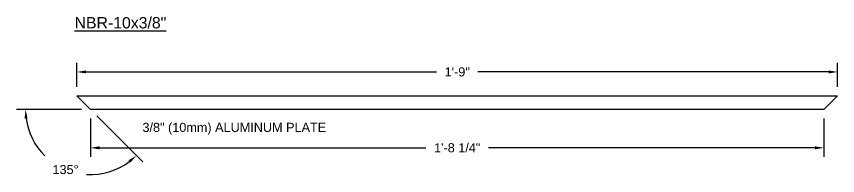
# Model space of a CAD drawing. Header units: inches. Extents: x -23.5 to 59, y 0.1 to 14.3.
# Drawn here: x 36.31 to 58.98, y 6.92 to 11.3 of the extents above; entities that cross this region are included whole.
import ezdxf

# ---------------------------------------------------------------- set-up
doc = ezdxf.new("R2010")
doc.units = ezdxf.units.IN
doc.header["$MEASUREMENT"] = 0
doc.layers.add('Dimensions', color=3, linetype='Continuous')
doc.layers.add('TEXT', color=2, linetype='Continuous')
doc.styles.add('ARIAL', font='arial.ttf')
doc.dimstyles.new('Arial', dxfattribs={"dimtxt": 0.25, "dimasz": 0.25, "dimexe": 0.25, "dimexo": 0.25, "dimgap": 0.25, "dimtad": 0, "dimtih": 1, "dimtoh": 1, "dimdec": 4, "dimzin": 3, "dimdsep": 46, "dimlunit": 4, "dimtxsty": 'ARIAL', "dimcen": 0.25, "dimadec": 0, "dimazin": 0, "dimtfac": 1, "dimtdec": 4, "dimtofl": 0, "dimtmove": 0, "dimatfit": 3, "dimfxl": 0, "dimfrac": 2, "dimtolj": 1, "dimtzin": 0, "dimarcsym": 0})

# ---------------------------------------------------------------- blocks, each defined once
blk = doc.blocks.new('*D23')
at = {"layer": 'Defpoints', "color": 0}
for p in [(58.978, 9.773), (37.978, 9.118), (58.978, 9.118)]:
    blk.add_point(p, dxfattribs=at)
at = {"layer": 'Dimensions', "color": 0, "lineweight": -2}
for p, q in [((37.978, 9.368), (37.978, 10.023)), ((58.978, 9.368), (58.978, 10.023)), ((38.228, 9.773), (47.908, 9.773)), ((58.728, 9.773), (49.049, 9.773))]:
    blk.add_line(p, q, dxfattribs=at)
at = {"layer": 'Dimensions', "color": 0}
for points in [[(38.228, 9.815), (38.228, 9.732), (37.978, 9.773)], [(58.728, 9.815), (58.728, 9.732), (58.978, 9.773)]]:
    blk.add_solid(points, dxfattribs=at)
at = {"layer": 'Dimensions', "color": 0, "insert": (48.478, 9.773), "char_height": 0.25, "attachment_point": 5, "style": 'ARIAL'}
blk.add_mtext('\\A1;1\'-9"', dxfattribs=at)
blk = doc.blocks.new('*D24')
at = {"layer": 'Defpoints', "color": 0}
for p in [(38.353, 8.743), (58.603, 8.743), (58.603, 7.684)]:
    blk.add_point(p, dxfattribs=at)
at = {"layer": 'Dimensions', "color": 0, "lineweight": -2}
for p, q in [((38.353, 8.493), (38.353, 7.434)), ((58.603, 8.493), (58.603, 7.434)), ((38.603, 7.684), (47.616, 7.684)), ((58.353, 7.684), (49.34, 7.684))]:
    blk.add_line(p, q, dxfattribs=at)
at = {"layer": 'Dimensions', "color": 0}
for points in [[(38.603, 7.726), (38.603, 7.642), (38.353, 7.684)], [(58.353, 7.726), (58.353, 7.642), (58.603, 7.684)]]:
    blk.add_solid(points, dxfattribs=at)
at = {"layer": 'Dimensions', "color": 0, "insert": (48.478, 7.684), "char_height": 0.25, "attachment_point": 5, "style": 'ARIAL'}
blk.add_mtext('\\A1;1\'-8 1/4"', dxfattribs=at)
blk = doc.blocks.new('*D29')
at = {"layer": 'Defpoints', "color": 0}
for p in [(37.978, 9.118), (38.353, 8.743), (38.353, 8.743), (55.654, 8.743), (37.085, 7.474)]:
    blk.add_point(p, dxfattribs=at)
at = {"layer": 'Dimensions', "color": 0, "lineweight": -2}
for p, q in [((38.103, 8.743), (36.309, 8.743)), ((38.53, 8.566), (39.798, 7.297))]:
    blk.add_line(p, q, dxfattribs=at)
for start, end in [(187.9916, 225.5047), (266.6158, 307.0084)]:
    blk.add_arc((38.353, 8.743), 1.794, start, end, dxfattribs=at)
at = {"layer": 'Dimensions', "color": 0}
for points in [[(36.535, 8.49), (36.618, 8.496), (36.559, 8.743)], [(39.406, 7.342), (39.46, 7.279), (39.622, 7.474)]]:
    blk.add_solid(points, dxfattribs=at)
at = {"layer": 'Dimensions', "color": 0, "insert": (37.667, 7.085), "char_height": 0.25, "attachment_point": 5, "style": 'ARIAL'}
blk.add_mtext('\\A1;135°', dxfattribs=at)

msp = doc.modelspace()

# ---------------------------------------------------------------- linework, layer by layer
msp.add_lwpolyline([(37.97822, 9.1176), (58.97832, 9.1176), (58.60332, 8.7426), (38.35322, 8.7426)], close=True)

# ---------------------------------------------------------------- texts
at = {"layer": 'TEXT', "insert": (37.91431, 11.28441), "char_height": 0.25, "width": 5.4862005, "attachment_point": 1, "style": 'ARIAL'}
msp.add_mtext('{\\H1.25x;\\LNBR-10x3/8"}', dxfattribs=at)
at = {"layer": 'TEXT', "insert": (44.86061, 8.21), "char_height": 0.25, "attachment_point": 6, "style": 'ARIAL'}
msp.add_mtext('3/8" (10mm) ALUMINUM PLATE', dxfattribs=at)

# ---------------------------------------------------------------- dimensions: what is measured, and where the dimension line sits
at = {"layer": 'Dimensions'}
for base, p1, p2, picture, middle in [((58.97832, 9.77349), (37.97822, 9.1176), (58.97832, 9.1176), '*D23', (48.47827, 9.77349)), ((58.60332, 7.68401), (38.35322, 8.7426), (58.60332, 8.7426), '*D24', (48.47827, 7.68401))]:
    dim = msp.add_linear_dim(base=base, p1=p1, p2=p2, dimstyle='Arial', override={"dimpost": '\\X'}, dxfattribs=at)
    dim.commit()
    dim.dimension.update_dxf_attribs({"geometry": picture, "text_midpoint": middle})
dim = msp.add_angular_dim_2l(base=(37.08479, 7.47417), line1=((55.65393, 8.7426), (38.35322, 8.7426)), line2=((38.35322, 8.7426), (37.97822, 9.1176)), dimstyle='Arial', override={"dimpost": '\\X'}, dxfattribs=at)
dim.commit()
dim.dimension.update_dxf_attribs({"geometry": '*D29', "text_midpoint": (37.66675, 7.08532)})

doc.saveas('drawing.dxf')
